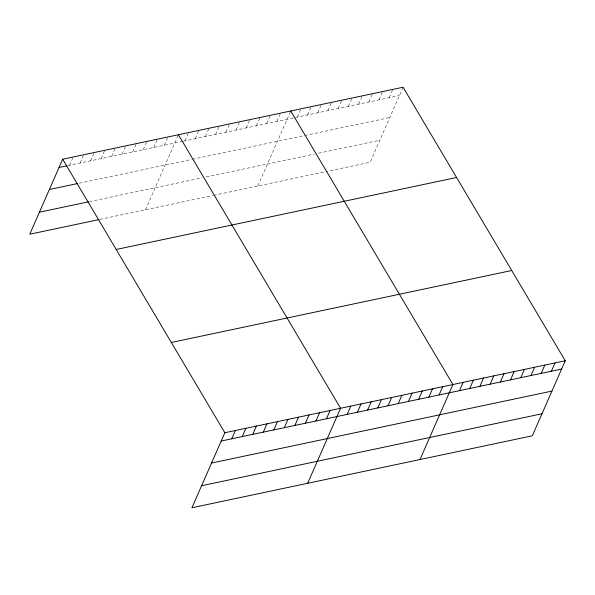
<?xml version="1.0" encoding="UTF-8"?>
<svg xmlns="http://www.w3.org/2000/svg" width="595" height="595" viewBox="0 0 595 595"><rect width="100%" height="100%" fill="white"/><g stroke="black" fill="none" stroke-linecap="round" stroke-linejoin="round"><path stroke-width="0.45" stroke-dasharray="2.98 2.23" d="M69.563 165.261L73.2 156.983M80.087 163.037L83.724 154.76M90.611 160.814L94.241 152.536M101.128 158.59L104.765 150.312M111.652 156.366L115.289 148.088M122.176 154.142L125.805 145.864M132.692 151.918L136.329 143.64M143.216 149.695L146.853 141.417M153.741 147.471L157.37 139.193M164.257 145.247L167.894 136.962M145.485 209.752L178.418 134.738M184.993 140.859L188.63 132.581M195.205 138.702L198.842 130.424M205.416 136.545L209.053 128.267M215.628 134.381L219.265 126.103M225.84 132.224L229.477 123.946M236.051 130.067L239.688 121.789M246.263 127.91L249.9 119.625M256.475 125.746L260.112 117.468M266.686 123.589L270.323 115.311M276.898 121.432L280.535 113.154M257.821 186.004L290.747 110.99M297.322 117.111L300.958 108.833M307.533 114.954L311.17 106.676M317.745 112.797L321.382 104.519M327.957 110.633L331.594 102.355M338.176 108.476L341.805 100.198M348.387 106.319L352.017 98.041M358.599 104.162L362.229 95.877M368.811 101.998L372.44 93.72M379.022 99.841L382.652 91.563M389.234 97.684L392.864 89.406M403.075 87.242L370.149 162.256L325.896 171.613M67.815 165.633L182.442 141.402M183.29 141.223L399.446 95.527M79.187 183.208L191.493 159.467M192.349 159.289L303.829 135.719M304.677 135.541L389.777 117.55M89.391 201.638L201.958 177.838M206.212 176.938L314.286 154.09M318.548 153.19L379.818 140.234M99.893 219.391L212.713 195.539M213.568 195.361L325.049 171.791"/><path stroke-width="0.89" d="M62.676 159.207L224.851 432.744L191.925 507.758L532.324 435.793L565.25 360.778L403.075 87.242L62.676 159.207L29.75 234.222L99.015 219.577M231.738 438.798L235.375 430.52M242.262 436.574L245.891 428.288M252.778 434.35L256.415 426.065M263.302 432.126L266.939 423.841M273.826 429.895L277.456 421.617M284.343 427.671L287.98 419.393M294.867 425.447L298.504 417.169M305.391 423.224L309.021 414.946M315.908 421L319.545 412.722M326.432 418.776L330.069 410.498M307.66 483.289L340.585 408.274L178.418 134.738M347.168 414.395L350.797 406.117M357.379 412.231L361.009 403.953M367.591 410.074L371.221 401.796M377.803 407.917L381.432 399.639M388.014 405.76L391.644 397.475M398.226 403.596L401.856 395.318M408.438 401.439L412.067 393.161M418.649 399.282L422.279 391.004M428.861 397.125L432.498 388.84M439.073 394.961L442.71 386.683M419.988 459.541L452.921 384.526L290.747 110.99M459.496 390.647L463.133 382.369M469.708 388.483L473.345 380.205M479.92 386.326L483.556 378.048M490.131 384.169L493.768 375.891M500.343 382.012L503.98 373.727M510.555 379.848L514.192 371.57M520.766 377.691L524.403 369.413M530.978 375.534L534.615 367.256M541.19 373.377L544.827 365.092M551.401 371.213L555.038 362.935M59.046 167.485L66.938 165.819M49.378 189.508L77.432 183.58M39.419 212.199L88.514 201.817M116.196 249.476L456.596 177.511M171.338 342.475L511.73 270.509M224.851 432.744L565.25 360.778M221.214 441.021L561.613 369.056M211.552 463.044L551.952 391.079M201.586 485.736L541.986 413.77"/></g></svg>
